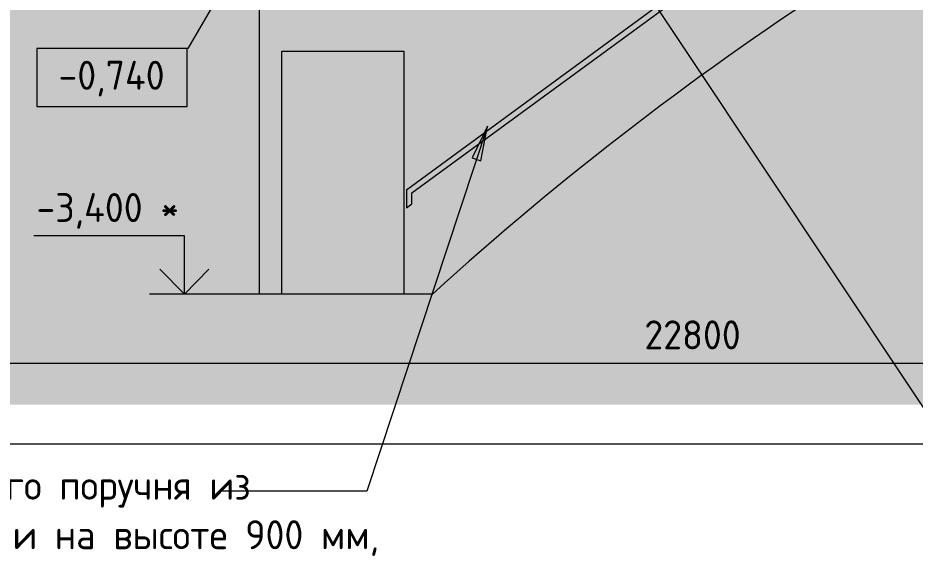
# Model space of a CAD drawing. Header units: millimetres. Extents: x -11345 to 411485, y -9810 to 73012.
# Drawn here: x 306322 to 314069, y 22913 to 27571 of the extents above; entities that cross this region are included whole.
import ezdxf

# ---------------------------------------------------------------- set-up
doc = ezdxf.new("R2010")
doc.units = ezdxf.units.MM
for name, color, linetype in [('PDF _Аннотация', 7, 'Continuous'), ('PDF _Линии', 7, 'Continuous'), ('PDF _Отметки', 7, 'Continuous'), ('PDF _Размеры-100', 7, 'Continuous'), ('PDF _Текст', 7, 'Continuous'), ('PDF _Узлы', 7, 'Continuous')]:
    doc.layers.add(name, color=color, linetype=linetype)
doc.styles.add('PDF GOST Common', font='GOST_Common.ttf')

msp = doc.modelspace()

# ---------------------------------------------------------------- hatches: boundary and pattern name
at = {"layer": 'PDF _Аннотация', "transparency": 33554687}
msp.add_hatch(color=256, dxfattribs=at).paths.add_polyline_path([(310324.77791, 26362.14451), (310375.57437, 26637.292), (310244.35018, 26362.14451), (310320.54487, 26336.74628)])
at = {"layer": 'PDF _Узлы', "true_color": 0xffffff, "transparency": 33554687}
msp.add_hatch(color=7, dxfattribs=at).paths.add_polyline_path([(322841.87231, 27936.83478), (322841.87231, 28076.52504), (321859.80741, 28059.59289), (321504.23219, 28055.35985), (318138.9667, 28008.79643), (313609.61567, 27936.83478), (310765.0139, 27890.27135), (309203.02275, 27864.87312), (308034.70416, 27843.70793), (306481.17909, 27831.00882), (301113.68646, 27775.97932), (300093.52422, 27763.2802), (299331.57732, 27775.97932), (299064.8959, 27763.2802), (296537.77201, 27665.92032), (296537.77201, 24228.69318), (345725.67761, 24228.69318), (345725.67761, 27831.00882), (345264.27643, 27843.70793), (344718.21449, 27864.87312), (343968.9667, 27890.27135), (342055.63337, 27936.83478)])

# ---------------------------------------------------------------- linework, layer by layer
at = {"layer": 'PDF _Аннотация', "lineweight": 9}
for points in [[(317292.35903, 28703.01472), (314621.31183, 23483.67843), (315434.0552, 23483.67843), (314621.31183, 23483.67843), (310875.07289, 29117.85248)], [(310375.57437, 26637.292), (309334.24694, 23483.67843), (309004.06995, 23483.67843), (308068.56847, 23483.67843)]]:
    msp.add_lwpolyline(points, dxfattribs=at)
at = {"layer": 'PDF _Аннотация', "lineweight": 20}
msp.add_lwpolyline([(306485.41213, 27306.11206), (306485.41213, 26806.61354), (307784.9549, 26806.61354), (307784.9549, 27306.11206)], close=True, dxfattribs=at)
at = {"layer": 'PDF _Аннотация', "lineweight": 9}
msp.add_lwpolyline([(310375.57437, 26637.292), (310244.35018, 26362.14451), (310320.54487, 26336.74628)], close=True, dxfattribs=at)
at = {"layer": 'PDF _Аннотация', "lineweight": 20}
for points in [[(307547.90475, 25401.24481), (307759.55667, 25185.35985), (307759.55667, 25689.09141), (306460.0139, 25689.09141)], [(307759.55667, 25185.35985), (307971.20859, 25401.24481)], [(308060.10239, 25185.35985), (307459.01095, 25185.35985)]]:
    msp.add_lwpolyline(points, dxfattribs=at)
at = {"layer": 'PDF _Линии', "lineweight": 9, "ltscale": 3.005563}
for points in [[(309901.47407, 25185.35985), (308407.21154, 25185.35985), (308407.21154, 28288.17696)], [(308601.9313, 25185.35985), (308601.9313, 27284.94687), (309655.95785, 27284.94687), (309655.95785, 25185.35985)]]:
    msp.add_lwpolyline(points, dxfattribs=at)
at = {"layer": 'PDF _Линии', "lineweight": 18, "ltscale": 3.031388}
for points in [[(309677.12304, 26086.99702), (312665.64812, 28279.71088)], [(309723.68646, 26061.59879), (312775.70711, 28296.64304)]]:
    msp.add_lwpolyline(points, dxfattribs=at)
at = {"layer": 'PDF _Линии', "lineweight": 18}
msp.add_lwpolyline([(309677.12304, 26086.99702), (309677.12304, 25930.3746), (309723.68646, 25964.23891), (309723.68646, 26061.59879)], dxfattribs=at)
at = {"layer": 'PDF _Линии', "lineweight": 9}
msp.add_arc((328290.13806, 4937.75476), 27351.57171, 122.735254545, 132.245401583, dxfattribs=at)
at = {"layer": 'PDF _Отметки', "lineweight": 20}
for points in [[(308102.43278, 27847.94097), (307789.18794, 27306.11206), (307137.30003, 27306.11206)], [(308407.21154, 25185.35985), (308081.26759, 25185.35985), (307759.55667, 25185.35985)]]:
    msp.add_lwpolyline(points, dxfattribs=at)
at = {"layer": 'PDF _Размеры-100', "lineweight": 20}
for points in [[(300597.25579, 24588.50144), (323548.78971, 24588.50144), (342000.60387, 24588.50144), (343947.80151, 24588.50144)], [(300597.25579, 23890.05012), (343947.80151, 23890.05012)]]:
    msp.add_lwpolyline(points, dxfattribs=at)

# ---------------------------------------------------------------- texts
at = {"layer": 'PDF _Текст', "attachment_point": 4, "style": 'PDF GOST Common'}
for s, insert, char_height in [('-0,740', (306672.53137, 27046.97519), 249.99885), ('-3,400 *', (306482.03603, 25904.01069), 249.99885), ('22800', (311731.21674, 24833.00893), 249.99885), ('Замена пристенного поручня из', (303484.92431, 23499.54587), 249.9988497), ('нержавеющей стали на высоте 900 мм,', (303484.92431, 23071.99177), 249.9988497)]:
    msp.add_mtext(s, dxfattribs=dict(at, insert=insert, char_height=char_height))

doc.saveas('drawing.dxf')
